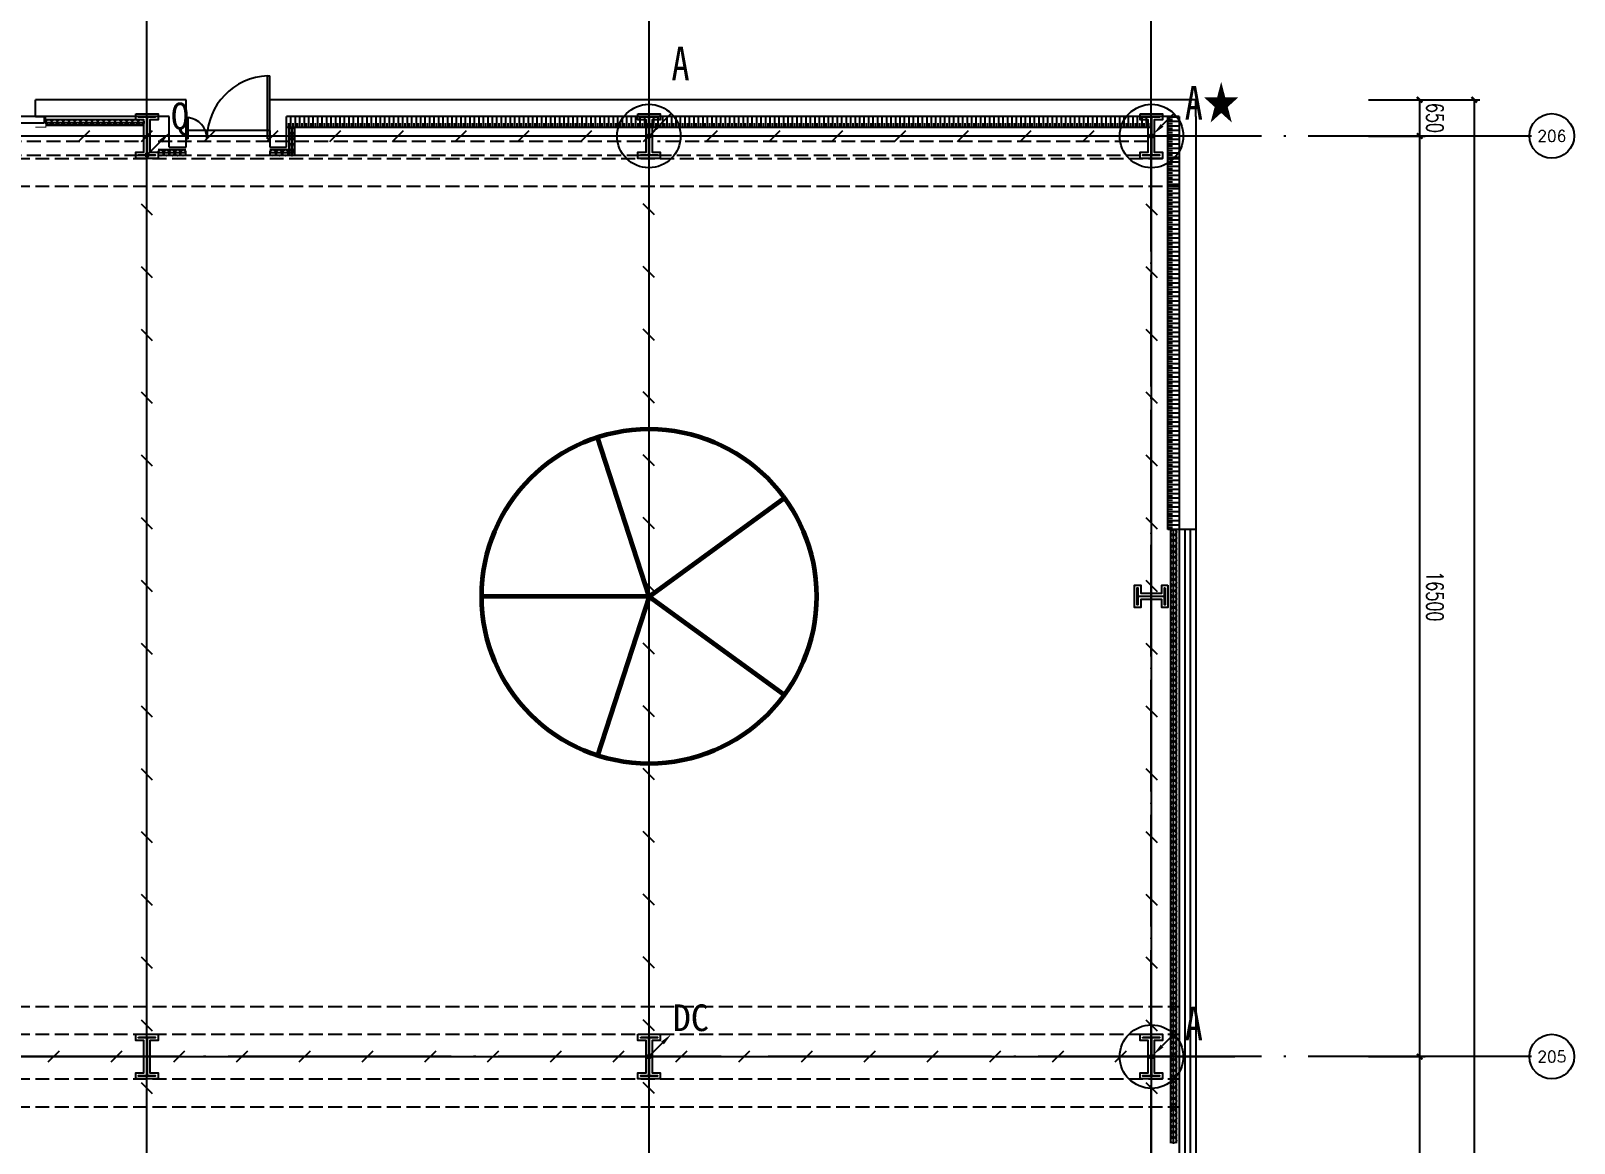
# Model space of a CAD drawing. Extents: x -1396510 to 1250330, y -1892470 to 1623980.
# Drawn here: x -148935 to -121275, y -1008160 to -988225 of the extents above; entities that cross this region are included whole.
import ezdxf
from ezdxf.enums import TextEntityAlignment as Align

# ---------------------------------------------------------------- set-up
doc = ezdxf.new("R2010")
doc.units = 0
doc.header["$LTSCALE"] = 1000
doc.header["$MEASUREMENT"] = 0
for name, pattern in [('10平面$0$DASH', [0.35, 0.25, -0.1]), ('CENTER2', [1.125, 0.75, -0.125, 0.125, -0.125]), ('DASH', [0.35, 0.25, -0.1]), ('DOTE', [2.42, 2, -0.2, 0.02, -0.2])]:
    doc.linetypes.add(name, pattern=pattern)
doc.layers.get('Defpoints').update_dxf_attribs({"color": 210})
for name, color, linetype in [('10平面$0$WINDOW', 4, 'Continuous'), ('99平面图例外参$0$A-HATCH-2', 251, 'Continuous'), ('A-AXIS-D', 1, 'Continuous'), ('A-AXIS-DOTE', 14, 'DOTE'), ('A-AXIS-DP', 126, 'Continuous'), ('A-HATCH-2', 251, 'Continuous'), ('A-HRAIL', 173, 'Continuous'), ('A-LIN-V', 9, 'Continuous'), ('A-SFCE', 30, 'Continuous'), ('A-WINDOW', 140, 'Continuous'), ('AS-COLN', 6, 'Continuous'), ('AS-WALL', 40, 'Continuous'), ('CURTWALL', 4, 'Continuous'), ('LWIRE', 4, 'Continuous'), ('SHTLN', 4, 'Continuous'), ('TEL_TEXT', 7, 'Continuous'), ('WIRE-接地', 4, 'Continuous'), ('WIRE-照明', 1, 'Continuous')]:
    doc.layers.add(name, color=color, linetype=linetype)
doc.layers.add('A-云线2', color=3, linetype='Continuous', plot=False)
doc.styles.add('-宋体', font='', dxfattribs={"width": 0.8})
doc.styles.add('_TCH_AXIS', font='COMPLEX', dxfattribs={"bigfont": 'GBCBIG'})
doc.styles.add('_TCH_DIM_T3', font='SIMPLEX', dxfattribs={"width": 0.705882, "bigfont": 'GBCBIG'})
doc.styles.add('A-DIM_T3', font='SIMPLEX', dxfattribs={"width": 0.705882, "bigfont": 'GBCBIG'})
doc.styles.get("Standard").update_dxf_attribs({"font": 'gbenor.shx', "bigfont": 'gbcbig.shx'})
doc.styles.add('宋体', font='')
doc.styles.get('-宋体').set_extended_font_data('SimSun')
doc.styles.get('宋体').set_extended_font_data('SimSun')
doc.dimstyles.new('_TCH_ARCH&&100', dxfattribs={"dimtxt": 297.5, "dimasz": 100, "dimexe": 100, "dimexo": 100, "dimgap": 126.25, "dimtad": 1, "dimdec": 0, "dimzin": 0, "dimdsep": 46, "dimtxsty": '_TCH_DIM_T3', "dimblk": 'ARCHTICK', "dimcen": 0.09, "dimclrt": 7, "dimazin": 2, "dimtfac": 1, "dimtdec": 0, "dimtix": 1, "dimtmove": 2, "dimatfit": 3, "dimfxl": 0, "dimtolj": 1, "dimtzin": 0, "dimarcsym": 0})
doc.dimstyles.new('A-DIM&&100', dxfattribs={"dimtxt": 297.5, "dimasz": 100, "dimexe": 100, "dimexo": 100, "dimgap": 126.25, "dimtad": 1, "dimdec": 0, "dimzin": 0, "dimdsep": 46, "dimtxsty": 'A-DIM_T3', "dimblk": 'ARCHTICK', "dimcen": 0.09, "dimclrt": 7, "dimazin": 2, "dimtfac": 1, "dimtdec": 0, "dimtix": 1, "dimtmove": 2, "dimatfit": 3, "dimfxl": 0, "dimtolj": 1, "dimtzin": 0, "dimarcsym": 0})

# ---------------------------------------------------------------- blocks, each defined once
blk = doc.blocks.new('_ArchTick')
at = {"color": 0, "linetype": 'ByBlock', "const_width": 0.4}
blk.add_lwpolyline([(-0.5, -0.5), (0.5, 0.5)], dxfattribs=at)
blk = doc.blocks.new('*D551')
at = {"layer": 'A-AXIS-D', "color": 0, "lineweight": -2, "transparency": 16777216}
for p, q in [((160194, 650), (161210, 650)), ((161110, 650), (161110, 0)), ((160194, 0), (161210, 0))]:
    blk.add_line(p, q, dxfattribs=at)
at = {"layer": 'Defpoints', "color": 0, "transparency": 16777216}
for p in [(160094, 650), (160094, 0), (161110, 0)]:
    blk.add_point(p, dxfattribs=at)
at = {"layer": 'A-AXIS-D', "color": 0, "lineweight": -2, "transparency": 16777216, "xscale": 100, "yscale": 100, "zscale": 100}
for p, rotation in [((161110, 650), 90), ((161110, 0), 270)]:
    blk.add_blockref('_ArchTick', p, dxfattribs=dict(at, rotation=rotation))
at = {"layer": 'A-AXIS-D', "color": 7, "transparency": 16777216, "insert": (161385, 325), "char_height": 297.5, "attachment_point": 5, "rotation": 270, "style": 'A-DIM_T3'}
blk.add_mtext('\\A1;650', dxfattribs=at)
blk = doc.blocks.new('*D552')
at = {"layer": 'A-AXIS-D', "color": 0, "lineweight": -2, "transparency": 16777216}
for p, q in [((160194, 0), (161210, 0)), ((161110, 0), (161110, -16500)), ((160194, -16500), (161210, -16500))]:
    blk.add_line(p, q, dxfattribs=at)
at = {"layer": 'Defpoints', "color": 0, "transparency": 16777216}
for p in [(160094, 0), (160094, -16500), (161110, -16500)]:
    blk.add_point(p, dxfattribs=at)
at = {"layer": 'A-AXIS-D', "color": 0, "lineweight": -2, "transparency": 16777216, "xscale": 100, "yscale": 100, "zscale": 100}
for p, rotation in [((161110, 0), 90), ((161110, -16500), 270)]:
    blk.add_blockref('_ArchTick', p, dxfattribs=dict(at, rotation=rotation))
at = {"layer": 'A-AXIS-D', "color": 7, "transparency": 16777216, "insert": (161385, -8250), "char_height": 297.5, "attachment_point": 5, "rotation": 270, "style": 'A-DIM_T3'}
blk.add_mtext('\\A1;16500', dxfattribs=at)
blk = doc.blocks.new('*D553')
at = {"layer": 'A-AXIS-D', "color": 0, "lineweight": -2, "transparency": 16777216}
for p, q in [((160194, -16500), (161210, -16500)), ((161110, -16500), (161110, -33000)), ((160194, -33000), (161210, -33000))]:
    blk.add_line(p, q, dxfattribs=at)
at = {"layer": 'Defpoints', "color": 0, "transparency": 16777216}
for p in [(160094, -16500), (160094, -33000), (161110, -33000)]:
    blk.add_point(p, dxfattribs=at)
at = {"layer": 'A-AXIS-D', "color": 0, "lineweight": -2, "transparency": 16777216, "xscale": 100, "yscale": 100, "zscale": 100}
for p, rotation in [((161110, -16500), 90), ((161110, -33000), 270)]:
    blk.add_blockref('_ArchTick', p, dxfattribs=dict(at, rotation=rotation))
at = {"layer": 'A-AXIS-D', "color": 7, "transparency": 16777216, "insert": (161385, -24750), "char_height": 297.5, "attachment_point": 5, "rotation": 270, "style": 'A-DIM_T3'}
blk.add_mtext('\\A1;16500', dxfattribs=at)
blk = doc.blocks.new('10平面$0$$DorLib2D$00000126')
at = {"color": 0, "linetype": 'Continuous'}
for p, q in [((-0.532, 0.5), (-0.532, 0.9)), ((0.532, 0.9), (0.532, 0.5))]:
    blk.add_line(p, q, dxfattribs=at)
at = {"color": 0, "linetype": '10平面$0$DASH'}
for p, q in [((-0.532, 0.9), (0.532, 0.9)), ((-0.532, 0.5), (0.532, 0.5))]:
    blk.add_line(p, q, dxfattribs=at)
blk = doc.blocks.new('DOOR2DLIB$SYSLIB$00000123')
at = {"color": 0}
for p, q in [((0.475, -0.001), (0.475, 0.752)), ((0.475, 0.752), (0.5, 0.752)), ((0.5, -0.001), (0.5, 0.752)), ((-0.5, 0), (-0.5, 0.252)), ((-0.475, 0.252), (-0.5, 0.252)), ((-0.475, 0), (-0.475, 0.252)), ((-0.475, 0), (-0.5, 0)), ((0.475, -0.001), (0.5, -0.001))]:
    blk.add_line(p, q, dxfattribs=at)
for centre, radius, start, end in [((0.505, -0.002), 0.755, 92.2493, 179.7238), ((-0.501, 0.003), 0.251, 359.7899, 84.0974)]:
    blk.add_arc(centre, radius, start, end, dxfattribs=at)
blk = doc.blocks.new('42343243')
at = {"layer": '10平面$0$WINDOW'}
blk.add_line((-144654, 1222620), (-146154, 1222620), dxfattribs=at)
at = {"layer": 'AS-WALL'}
for p, q in [((-146154, 1223170), (-148854, 1223170)), ((-148854, 1222870), (-148854, 1223170)), ((-146154, 1222620), (-146154, 1223170)), ((-144654, 1222620), (-144654, 1223170)), ((-137854, 1223170), (-144654, 1223170)), ((-137854, 1222870), (-137854, 1223170)), ((-146454, 1222870), (-148854, 1222870)), ((-146454, 1222320), (-146454, 1222870)), ((-144354, 1222320), (-144354, 1222870)), ((-137854, 1222870), (-144354, 1222870)), ((-146154, 1222320), (-146154, 1222620)), ((-144654, 1222620), (-144654, 1222320)), ((-146454, 1222320), (-146154, 1222320)), ((-144654, 1222320), (-144354, 1222320))]:
    blk.add_line(p, q, dxfattribs=at)
at = {"layer": '10平面$0$WINDOW', "zscale": 300}
for name, p, xscale, yscale, rotation in [('DOOR2DLIB$SYSLIB$00000123', (-145404, 1222470), -1500, -1500, 179.9999999999555), ('10平面$0$$DorLib2D$00000126', (-151354, 1223020), 5000, 300, 180)]:
    blk.add_blockref(name, p, dxfattribs=dict(at, xscale=xscale, yscale=yscale, rotation=rotation))
blk = doc.blocks.new('nt66')
at = {"layer": 'A-HATCH-2', "color": 8}
blk.add_lwpolyline([(-195840, 766870), (-195440, 766870), (-195440, 766758), (-195586, 766758), (-195586, 766182), (-195440, 766182), (-195440, 766070), (-195840, 766070), (-195840, 766182), (-195694, 766182), (-195694, 766758), (-195840, 766758)], close=True, dxfattribs=at)
at = {"layer": 'AS-COLN'}
blk.add_lwpolyline([(-195790, 766820), (-195490, 766820), (-195490, 766808), (-195636, 766808), (-195636, 766132), (-195490, 766132), (-195490, 766120), (-195790, 766120), (-195790, 766132), (-195644, 766132), (-195644, 766808), (-195790, 766808)], close=True, dxfattribs=at)
blk = doc.blocks.new('342343243')
at = {"layer": 'A-AXIS-DP', "color": 5}
blk.add_lwpolyline([(-155704, 832070), (-155404, 832070), (-155404, 832058), (-155550, 832058), (-155550, 831582), (-155404, 831582), (-155404, 831570), (-155704, 831570), (-155704, 831582), (-155558, 831582), (-155558, 832058), (-155704, 832058), (-155704, 832070)], close=True, dxfattribs=at)
at = {"layer": 'A-HATCH-2'}
blk.add_lwpolyline([(-155754, 832120), (-155354, 832120), (-155354, 832008), (-155500, 832008), (-155500, 831632), (-155354, 831632), (-155354, 831520), (-155754, 831520), (-155754, 831632), (-155608, 831632), (-155608, 832008), (-155754, 832008)], close=True, dxfattribs=at)
blk = doc.blocks.new('33333')
for p in [(48786, -43900), (57786, -43900), (66786, -43900), (48786, -60400), (57786, -60400), (66786, -60400)]:
    blk.add_blockref('nt66', p)
at = {"layer": 'A-AXIS-DP', "rotation": 270}
blk.add_blockref('342343243', (-960674, 558766), dxfattribs=at)
blk = doc.blocks.new('w42343')
at = {"layer": 'A-HATCH-2', "color": 8, "linetype": 'DASH'}
for p, q in [((-263654, 722170), (-128354, 722170)), ((-263654, 721670), (-128354, 721670)), ((-263654, 706970), (-128354, 706970)), ((-263654, 706470), (-128354, 706470)), ((-263654, 705670), (-128354, 705670)), ((-263654, 705170), (-128354, 705170))]:
    blk.add_line(p, q, dxfattribs=at)
blk = doc.blocks.new('w4324324')
at = {"layer": 'A-HATCH-2', "color": 0, "lineweight": 60}
for q in [(-1694760, 686605), (-1697614, 684532), (-1691907, 684532), (-1696524, 681178), (-1692997, 681178)]:
    blk.add_line((-1694760, 683605), q, dxfattribs=at)
blk.add_circle((-1694760, 683605), 3000, dxfattribs=at)
blk = doc.blocks.new('ner546')
at = {"layer": 'A-LIN-V', "color": 8}
blk.add_blockref('w4324324', (631280, -64744), dxfattribs=at)
blk = doc.blocks.new('3333')
at = {"layer": 'A-SFCE', "const_width": 20}
blk.add_lwpolyline([(-227064, 766320), (-227064, 766510), (-227244, 766510), (-227244, 766320)], dxfattribs=at)
blk = doc.blocks.new('*D5786')
at = {"layer": 'A-AXIS-D', "color": 0, "lineweight": -2, "transparency": 16777216}
for p, q in [((160294, 650), (162190, 650)), ((162090, 650), (162090, -83150)), ((160294, -83150), (162190, -83150))]:
    blk.add_line(p, q, dxfattribs=at)
at = {"layer": 'Defpoints', "color": 0, "transparency": 16777216}
for p in [(160194, 650), (160194, -83150), (162090, -83150)]:
    blk.add_point(p, dxfattribs=at)
at = {"layer": 'A-AXIS-D', "color": 0, "lineweight": -2, "transparency": 16777216, "xscale": 100, "yscale": 100, "zscale": 100}
for p, rotation in [((162090, 650), 90), ((162090, -83150), 270)]:
    blk.add_blockref('_ArchTick', p, dxfattribs=dict(at, rotation=rotation))
at = {"layer": 'A-AXIS-D', "color": 7, "transparency": 16777216, "insert": (162365, -41250), "char_height": 297.5, "attachment_point": 5, "rotation": 270, "style": '_TCH_DIM_T3'}
blk.add_mtext('\\A1;83800', dxfattribs=at)
blk = doc.blocks.new('99平面图例外参$0$$LinePat$填挖边坡')
at = {"color": 0}
for p, q in [((0, 0), (0, -1500)), ((300, 0), (300, -600))]:
    blk.add_line(p, q, dxfattribs=at)
at = {"layer": 'Defpoints', "color": 0}
blk.add_point((600, 0), dxfattribs=at)
blk = doc.blocks.new('99平面图例外参$0$$LinePat$圆环')
for points in [[(0, 150), (300, 150)], [(0, 0), (300, 0)], [(0, -150), (300, -150)]]:
    blk.add_lwpolyline(points)
at = {"color": 0}
blk.add_circle((150, 0), 150, dxfattribs=at)
blk = doc.blocks.new('$TelecSys$00000008')
blk.add_line((0.4, 0.4), (-0.4, -0.4))
blk = doc.blocks.new('$TelecSys$00000078')
for p, q in [((1.15, 1.15), (0.55, 0.55)), ((0.104, 0.104), (0.104, 0.104)), ((-0.104, -0.104), (-0.104, -0.104))]:
    blk.add_line(p, q)
at = {"const_width": 0.142}
blk.add_lwpolyline([(-0.071, 0, 1), (0.071, 0, 1)], format="xyb", close=True, dxfattribs=at)
blk.add_solid([(0.62, 0.48), (0.48, 0.62), (0.1, 0.1)])
at = {"width": 0.8, "flags": 9}
blk.add_attdef('A', (0, 0), '', height=0.00002, dxfattribs=at)
blk = doc.blocks.new('$TelecSys$00000079')
for p, q in [((0.7, 0.7), (0, 0)), ((0.104, 0.104), (0.104, 0.104)), ((-0.104, -0.104), (-0.104, -0.104))]:
    blk.add_line(p, q)
at = {"const_width": 0.142}
blk.add_lwpolyline([(-0.071, 0, 1), (0.071, 0, 1)], format="xyb", close=True, dxfattribs=at)
blk.add_solid([(0.63, 0.77), (0.77, 0.63), (1.15, 1.15)])
at = {"width": 0.8, "flags": 9}
blk.add_attdef('A', (0, 0), '', height=0.00002, dxfattribs=at)
blk = doc.blocks.new('世赫2#厂房一层0821')
at = {"layer": 'A-AXIS-D'}
for centre in [(163479.3, 1.1), (163479.3, -16498.9)]:
    blk.add_circle(centre, 400, dxfattribs=at)
at = {"layer": 'A-AXIS-DOTE', "color": 8}
blk.add_line((156300, -89188.9), (156300, 6366.1), dxfattribs=at)
at = {"layer": 'A-AXIS-DOTE', "color": 8, "ltscale": 2}
for p, q in [((138300, -87498.9), (138300, 6300)), ((147300, -87498.9), (147300, 6300)), ((163114.2, 0), (-11095.8, 0)), ((163114.2, -16500), (-11095.8, -16500))]:
    blk.add_line(p, q, dxfattribs=at)
at = {"layer": 'A-LIN-V'}
for p, q in [((156600, -7050), (156600, 344)), ((156296, 150), (140800, 150)), ((156800, -7050), (156600, -7050))]:
    blk.add_line(p, q, dxfattribs=at)
at = {"layer": 'A-SFCE', "linetype": 'DASH'}
for p, q in [((138150, -100), (120450, -100)), ((156246, -100), (147450, -100)), ((138150, -350), (120450, -350)), ((156100, -350), (147450, -350))]:
    blk.add_line(p, q, dxfattribs=at)
at = {"layer": 'A-SFCE', "color": 2, "linetype": 'DASH'}
for p, q in [((147150, -100), (138450, -100)), ((147150, -350), (138450, -350))]:
    blk.add_line(p, q, dxfattribs=at)
at = {"layer": 'AS-WALL'}
for p, q in [((156950, 650), (147300, 650)), ((147300, 350), (147300, 650)), ((157100, 650), (156950, 650)), ((157100, 350), (157100, 650)), ((156800, 350), (147300, 350)), ((156800, 350), (156800, -7050)), ((157100, 350), (157100, -7050)), ((157100, 350), (157100, 350)), ((157100, -7050), (156800, -7050))]:
    blk.add_line(p, q, dxfattribs=at)
at = {"layer": 'CURTWALL'}
for p, q in [((156800, -7050), (156800, -25950)), ((157100, -7050), (156800, -7050)), ((156900, -7050), (156900, -25950)), ((157000, -7050), (157000, -25950)), ((157100, -7050), (157100, -25950))]:
    blk.add_line(p, q, dxfattribs=at)
at = {"layer": '99平面图例外参$0$A-HATCH-2', "color": 203, "yscale": 0.1333333333333333, "zscale": 0.1333333333333333}
for p, xscale, rotation in [((140800, 150), -0.1338169328393816, 179.9999999999118), ((140880.3, 150), -0.1338169328393816, 179.9999999999118), ((140960.6, 150), -0.1338169328393816, 179.9999999999118), ((141040.9, 150), -0.1338169328393816, 179.9999999999118), ((141121.2, 150), -0.1338169328393816, 179.9999999999118), ((141201.5, 150), -0.1338169328393816, 179.9999999999118), ((141281.7, 150), -0.1338169328393816, 179.9999999999118), ((141362, 150), -0.1338169328393816, 179.9999999999118), ((141442.3, 150), -0.1338169328393816, 179.9999999999118), ((141522.6, 150), -0.1338169328393816, 179.9999999999118), ((141602.9, 150), -0.1338169328393816, 179.9999999999118), ((141683.2, 150), -0.1338169328393816, 179.9999999999118), ((141763.5, 150), -0.1338169328393816, 179.9999999999118), ((141843.8, 150), -0.1338169328393816, 179.9999999999118), ((141924.1, 150), -0.1338169328393816, 179.9999999999118), ((142004.4, 150), -0.1338169328393816, 179.9999999999118), ((142084.6, 150), -0.1338169328393816, 179.9999999999118), ((142164.9, 150), -0.1338169328393816, 179.9999999999118), ((142245.2, 150), -0.1338169328393816, 179.9999999999118), ((142325.5, 150), -0.1338169328393816, 179.9999999999118), ((142405.8, 150), -0.1338169328393816, 179.9999999999118), ((142486.1, 150), -0.1338169328393816, 179.9999999999118), ((142566.4, 150), -0.1338169328393816, 179.9999999999118), ((142646.7, 150), -0.1338169328393816, 179.9999999999118), ((142727, 150), -0.1338169328393816, 179.9999999999118), ((142807.3, 150), -0.1338169328393816, 179.9999999999118), ((142887.5, 150), -0.1338169328393816, 179.9999999999118), ((142967.8, 150), -0.1338169328393816, 179.9999999999118), ((143048.1, 150), -0.1338169328393816, 179.9999999999118), ((143128.4, 150), -0.1338169328393816, 179.9999999999118), ((143208.7, 150), -0.1338169328393816, 179.9999999999118), ((143289, 150), -0.1338169328393816, 179.9999999999118), ((143369.3, 150), -0.1338169328393816, 179.9999999999118), ((143449.6, 150), -0.1338169328393816, 179.9999999999118), ((143529.9, 150), -0.1338169328393816, 179.9999999999118), ((143610.2, 150), -0.1338169328393816, 179.9999999999118), ((143690.4, 150), -0.1338169328393816, 179.9999999999118), ((143770.7, 150), -0.1338169328393816, 179.9999999999118), ((143851, 150), -0.1338169328393816, 179.9999999999118), ((143931.3, 150), -0.1338169328393816, 179.9999999999118), ((144011.6, 150), -0.1338169328393816, 179.9999999999118), ((144091.9, 150), -0.1338169328393816, 179.9999999999118), ((144172.2, 150), -0.1338169328393816, 179.9999999999118), ((144252.5, 150), -0.1338169328393816, 179.9999999999118), ((144332.8, 150), -0.1338169328393816, 179.9999999999118), ((144413.1, 150), -0.1338169328393816, 179.9999999999118), ((144493.3, 150), -0.1338169328393816, 179.9999999999118), ((144573.6, 150), -0.1338169328393816, 179.9999999999118), ((144653.9, 150), -0.1338169328393816, 179.9999999999118), ((144734.2, 150), -0.1338169328393816, 179.9999999999118), ((144814.5, 150), -0.1338169328393816, 179.9999999999118), ((144894.8, 150), -0.1338169328393816, 179.9999999999118), ((144975.1, 150), -0.1338169328393816, 179.9999999999118), ((145055.4, 150), -0.1338169328393816, 179.9999999999118), ((145135.7, 150), -0.1338169328393816, 179.9999999999118), ((145216, 150), -0.1338169328393816, 179.9999999999118), ((145296.2, 150), -0.1338169328393816, 179.9999999999118), ((145376.5, 150), -0.1338169328393816, 179.9999999999118), ((145456.8, 150), -0.1338169328393816, 179.9999999999118), ((145537.1, 150), -0.1338169328393816, 179.9999999999118), ((145617.4, 150), -0.1338169328393816, 179.9999999999118), ((145697.7, 150), -0.1338169328393816, 179.9999999999118), ((145778, 150), -0.1338169328393816, 179.9999999999118), ((145858.3, 150), -0.1338169328393816, 179.9999999999118), ((145938.6, 150), -0.1338169328393816, 179.9999999999118), ((146018.9, 150), -0.1338169328393816, 179.9999999999118), ((146099.2, 150), -0.1338169328393816, 179.9999999999118), ((146179.4, 150), -0.1338169328393816, 179.9999999999118), ((146259.7, 150), -0.1338169328393816, 179.9999999999118), ((146340, 150), -0.1338169328393816, 179.9999999999118), ((146420.3, 150), -0.1338169328393816, 179.9999999999118), ((146500.6, 150), -0.1338169328393816, 179.9999999999118), ((146580.9, 150), -0.1338169328393816, 179.9999999999118), ((146661.2, 150), -0.1338169328393816, 179.9999999999118), ((146741.5, 150), -0.1338169328393816, 179.9999999999118), ((146821.8, 150), -0.1338169328393816, 179.9999999999118), ((146902.1, 150), -0.1338169328393816, 179.9999999999118), ((146982.3, 150), -0.1338169328393816, 179.9999999999118), ((147062.6, 150), -0.1338169328393816, 179.9999999999118), ((147142.9, 150), -0.1338169328393816, 179.9999999999118), ((147223.2, 150), -0.1338169328393816, 179.9999999999118), ((147303.5, 150), -0.1338169328393816, 179.9999999999118), ((147383.8, 150), -0.1338169328393816, 179.9999999999118), ((147464.1, 150), -0.1338169328393816, 179.9999999999118), ((147544.4, 150), -0.1338169328393816, 179.9999999999118), ((147624.7, 150), -0.1338169328393816, 179.9999999999118), ((147705, 150), -0.1338169328393816, 179.9999999999118), ((147785.2, 150), -0.1338169328393816, 179.9999999999118), ((147865.5, 150), -0.1338169328393816, 179.9999999999118), ((147945.8, 150), -0.1338169328393816, 179.9999999999118), ((148026.1, 150), -0.1338169328393816, 179.9999999999118), ((148106.4, 150), -0.1338169328393816, 179.9999999999118), ((148186.7, 150), -0.1338169328393816, 179.9999999999118), ((148267, 150), -0.1338169328393816, 179.9999999999118), ((148347.3, 150), -0.1338169328393816, 179.9999999999118), ((148427.6, 150), -0.1338169328393816, 179.9999999999118), ((148507.9, 150), -0.1338169328393816, 179.9999999999118), ((148588.1, 150), -0.1338169328393816, 179.9999999999118), ((148668.4, 150), -0.1338169328393816, 179.9999999999118), ((148748.7, 150), -0.1338169328393816, 179.9999999999118), ((148829, 150), -0.1338169328393816, 179.9999999999118), ((148909.3, 150), -0.1338169328393816, 179.9999999999118), ((148989.6, 150), -0.1338169328393816, 179.9999999999118), ((149069.9, 150), -0.1338169328393816, 179.9999999999118), ((149150.2, 150), -0.1338169328393816, 179.9999999999118), ((149230.5, 150), -0.1338169328393816, 179.9999999999118), ((149310.8, 150), -0.1338169328393816, 179.9999999999118), ((149391, 150), -0.1338169328393816, 179.9999999999118), ((149471.3, 150), -0.1338169328393816, 179.9999999999118), ((149551.6, 150), -0.1338169328393816, 179.9999999999118), ((149631.9, 150), -0.1338169328393816, 179.9999999999118), ((149712.2, 150), -0.1338169328393816, 179.9999999999118), ((149792.5, 150), -0.1338169328393816, 179.9999999999118), ((149872.8, 150), -0.1338169328393816, 179.9999999999118), ((149953.1, 150), -0.1338169328393816, 179.9999999999118), ((150033.4, 150), -0.1338169328393816, 179.9999999999118), ((150113.7, 150), -0.1338169328393816, 179.9999999999118), ((150193.9, 150), -0.1338169328393816, 179.9999999999118), ((150274.2, 150), -0.1338169328393816, 179.9999999999118), ((150354.5, 150), -0.1338169328393816, 179.9999999999118), ((150434.8, 150), -0.1338169328393816, 179.9999999999118), ((150515.1, 150), -0.1338169328393816, 179.9999999999118), ((150595.4, 150), -0.1338169328393816, 179.9999999999118), ((150675.7, 150), -0.1338169328393816, 179.9999999999118), ((150756, 150), -0.1338169328393816, 179.9999999999118), ((150836.3, 150), -0.1338169328393816, 179.9999999999118), ((150916.6, 150), -0.1338169328393816, 179.9999999999118), ((150996.9, 150), -0.1338169328393816, 179.9999999999118), ((151077.1, 150), -0.1338169328393816, 179.9999999999118), ((151157.4, 150), -0.1338169328393816, 179.9999999999118), ((151237.7, 150), -0.1338169328393816, 179.9999999999118), ((151318, 150), -0.1338169328393816, 179.9999999999118), ((151398.3, 150), -0.1338169328393816, 179.9999999999118), ((151478.6, 150), -0.1338169328393816, 179.9999999999118), ((151558.9, 150), -0.1338169328393816, 179.9999999999118), ((151639.2, 150), -0.1338169328393816, 179.9999999999118), ((151719.5, 150), -0.1338169328393816, 179.9999999999118), ((151799.8, 150), -0.1338169328393816, 179.9999999999118), ((151880, 150), -0.1338169328393816, 179.9999999999118), ((151960.3, 150), -0.1338169328393816, 179.9999999999118), ((152040.6, 150), -0.1338169328393816, 179.9999999999118), ((152120.9, 150), -0.1338169328393816, 179.9999999999118), ((152201.2, 150), -0.1338169328393816, 179.9999999999118), ((152281.5, 150), -0.1338169328393816, 179.9999999999118), ((152361.8, 150), -0.1338169328393816, 179.9999999999118), ((152442.1, 150), -0.1338169328393816, 179.9999999999118), ((152522.4, 150), -0.1338169328393816, 179.9999999999118), ((152602.7, 150), -0.1338169328393816, 179.9999999999118), ((152682.9, 150), -0.1338169328393816, 179.9999999999118), ((152763.2, 150), -0.1338169328393816, 179.9999999999118), ((152843.5, 150), -0.1338169328393816, 179.9999999999118), ((152923.8, 150), -0.1338169328393816, 179.9999999999118), ((153004.1, 150), -0.1338169328393816, 179.9999999999118), ((153084.4, 150), -0.1338169328393816, 179.9999999999118), ((153164.7, 150), -0.1338169328393816, 179.9999999999118), ((153245, 150), -0.1338169328393816, 179.9999999999118), ((153325.3, 150), -0.1338169328393816, 179.9999999999118), ((153405.6, 150), -0.1338169328393816, 179.9999999999118), ((153485.8, 150), -0.1338169328393816, 179.9999999999118), ((153566.1, 150), -0.1338169328393816, 179.9999999999118), ((153646.4, 150), -0.1338169328393816, 179.9999999999118), ((153726.7, 150), -0.1338169328393816, 179.9999999999118), ((153807, 150), -0.1338169328393816, 179.9999999999118), ((153887.3, 150), -0.1338169328393816, 179.9999999999118), ((153967.6, 150), -0.1338169328393816, 179.9999999999118), ((154047.9, 150), -0.1338169328393816, 179.9999999999118), ((154128.2, 150), -0.1338169328393816, 179.9999999999118), ((154208.5, 150), -0.1338169328393816, 179.9999999999118), ((154288.7, 150), -0.1338169328393816, 179.9999999999118), ((154369, 150), -0.1338169328393816, 179.9999999999118), ((154449.3, 150), -0.1338169328393816, 179.9999999999118), ((154529.6, 150), -0.1338169328393816, 179.9999999999118), ((154609.9, 150), -0.1338169328393816, 179.9999999999118), ((154690.2, 150), -0.1338169328393816, 179.9999999999118), ((154770.5, 150), -0.1338169328393816, 179.9999999999118), ((154850.8, 150), -0.1338169328393816, 179.9999999999118), ((154931.1, 150), -0.1338169328393816, 179.9999999999118), ((155011.4, 150), -0.1338169328393816, 179.9999999999118), ((155091.6, 150), -0.1338169328393816, 179.9999999999118), ((155171.9, 150), -0.1338169328393816, 179.9999999999118), ((155252.2, 150), -0.1338169328393816, 179.9999999999118), ((155332.5, 150), -0.1338169328393816, 179.9999999999118), ((155412.8, 150), -0.1338169328393816, 179.9999999999118), ((155493.1, 150), -0.1338169328393816, 179.9999999999118), ((155573.4, 150), -0.1338169328393816, 179.9999999999118), ((155653.7, 150), -0.1338169328393816, 179.9999999999118), ((155734, 150), -0.1338169328393816, 179.9999999999118), ((155814.3, 150), -0.1338169328393816, 179.9999999999118), ((155894.5, 150), -0.1338169328393816, 179.9999999999118), ((155974.8, 150), -0.1338169328393816, 179.9999999999118), ((156055.1, 150), -0.1338169328393816, 179.9999999999118), ((156135.4, 150), -0.1338169328393816, 179.9999999999118), ((156215.7, 150), -0.1338169328393816, 179.9999999999118), ((156600, 344), -0.133949268261889, 89.99999999918609), ((156600, 263.6), -0.133949268261889, 89.99999999918609), ((156600, 183.3), -0.133949268261889, 89.99999999918609), ((156600, 102.9), -0.133949268261889, 89.99999999918609), ((156600, 22.5), -0.133949268261889, 89.99999999918609), ((156600, -57.8), -0.133949268261889, 89.99999999918609), ((156600, -138.2), -0.133949268261889, 89.99999999918609), ((156600, -218.6), -0.133949268261889, 89.99999999918609), ((156600, -299), -0.133949268261889, 89.99999999918609), ((156600, -379.3), -0.133949268261889, 89.99999999918609), ((156600, -459.7), -0.133949268261889, 89.99999999918609), ((156600, -540.1), -0.133949268261889, 89.99999999918609), ((156600, -620.4), -0.133949268261889, 89.99999999918609), ((156600, -700.8), -0.133949268261889, 89.99999999918609), ((156600, -781.2), -0.133949268261889, 89.99999999918609), ((156600, -861.5), -0.133949268261889, 89.99999999918609), ((156600, -941.9), -0.133949268261889, 89.99999999918609), ((156600, -1022.3), -0.133949268261889, 89.99999999918609), ((156600, -1102.7), -0.133949268261889, 89.99999999918609), ((156600, -1183), -0.133949268261889, 89.99999999918609), ((156600, -1263.4), -0.133949268261889, 89.99999999918609), ((156600, -1343.8), -0.133949268261889, 89.99999999918609), ((156600, -1424.1), -0.133949268261889, 89.99999999918609), ((156600, -1504.5), -0.133949268261889, 89.99999999918609), ((156600, -1584.9), -0.133949268261889, 89.99999999918609), ((156600, -1665.2), -0.133949268261889, 89.99999999918609), ((156600, -1745.6), -0.133949268261889, 89.99999999918609), ((156600, -1826), -0.133949268261889, 89.99999999918609), ((156600, -1906.3), -0.133949268261889, 89.99999999918609), ((156600, -1986.7), -0.133949268261889, 89.99999999918609), ((156600, -2067.1), -0.133949268261889, 89.99999999918609), ((156600, -2147.5), -0.133949268261889, 89.99999999918609), ((156600, -2227.8), -0.133949268261889, 89.99999999918609), ((156600, -2308.2), -0.133949268261889, 89.99999999918609), ((156600, -2388.6), -0.133949268261889, 89.99999999918609), ((156600, -2468.9), -0.133949268261889, 89.99999999918609), ((156600, -2549.3), -0.133949268261889, 89.99999999918609), ((156600, -2629.7), -0.133949268261889, 89.99999999918609), ((156600, -2710), -0.133949268261889, 89.99999999918609), ((156600, -2790.4), -0.133949268261889, 89.99999999918609), ((156600, -2870.8), -0.133949268261889, 89.99999999918609), ((156600, -2951.2), -0.133949268261889, 89.99999999918609), ((156600, -3031.5), -0.133949268261889, 89.99999999918609), ((156600, -3111.9), -0.133949268261889, 89.99999999918609), ((156600, -3192.3), -0.133949268261889, 89.99999999918609), ((156600, -3272.6), -0.133949268261889, 89.99999999918609), ((156600, -3353), -0.133949268261889, 89.99999999918609), ((156600, -3433.4), -0.133949268261889, 89.99999999918609), ((156600, -3513.7), -0.133949268261889, 89.99999999918609), ((156600, -3594.1), -0.133949268261889, 89.99999999918609), ((156600, -3674.5), -0.133949268261889, 89.99999999918609), ((156600, -3754.8), -0.133949268261889, 89.99999999918609), ((156600, -3835.2), -0.133949268261889, 89.99999999918609), ((156600, -3915.6), -0.133949268261889, 89.99999999918609), ((156600, -3996), -0.133949268261889, 89.99999999918609), ((156600, -4076.3), -0.133949268261889, 89.99999999918609), ((156600, -4156.7), -0.133949268261889, 89.99999999918609), ((156600, -4237.1), -0.133949268261889, 89.99999999918609), ((156600, -4317.4), -0.133949268261889, 89.99999999918609), ((156600, -4397.8), -0.133949268261889, 89.99999999918609), ((156600, -4478.2), -0.133949268261889, 89.99999999918609), ((156600, -4558.5), -0.133949268261889, 89.99999999918609), ((156600, -4638.9), -0.133949268261889, 89.99999999918609), ((156600, -4719.3), -0.133949268261889, 89.99999999918609), ((156600, -4799.7), -0.133949268261889, 89.99999999918609), ((156600, -4880), -0.133949268261889, 89.99999999918609), ((156600, -4960.4), -0.133949268261889, 89.99999999918609), ((156600, -5040.8), -0.133949268261889, 89.99999999918609), ((156600, -5121.1), -0.133949268261889, 89.99999999918609), ((156600, -5201.5), -0.133949268261889, 89.99999999918609), ((156600, -5281.9), -0.133949268261889, 89.99999999918609), ((156600, -5362.2), -0.133949268261889, 89.99999999918609), ((156600, -5442.6), -0.133949268261889, 89.99999999918609), ((156600, -5523), -0.133949268261889, 89.99999999918609), ((156600, -5603.3), -0.133949268261889, 89.99999999918609), ((156600, -5683.7), -0.133949268261889, 89.99999999918609), ((156600, -5764.1), -0.133949268261889, 89.99999999918609), ((156600, -5844.5), -0.133949268261889, 89.99999999918609), ((156600, -5924.8), -0.133949268261889, 89.99999999918609), ((156600, -6005.2), -0.133949268261889, 89.99999999918609), ((156600, -6085.6), -0.133949268261889, 89.99999999918609), ((156600, -6165.9), -0.133949268261889, 89.99999999918609), ((156600, -6246.3), -0.133949268261889, 89.99999999918609), ((156600, -6326.7), -0.133949268261889, 89.99999999918609), ((156600, -6407), -0.133949268261889, 89.99999999918609), ((156600, -6487.4), -0.133949268261889, 89.99999999918609), ((156600, -6567.8), -0.133949268261889, 89.99999999918609), ((156600, -6648.2), -0.133949268261889, 89.99999999918609), ((156600, -6728.5), -0.133949268261889, 89.99999999918609), ((156600, -6808.9), -0.133949268261889, 89.99999999918609), ((156600, -6889.3), -0.133949268261889, 89.99999999918609), ((156600, -6969.6), -0.133949268261889, 89.99999999918609)]:
    blk.add_blockref('99平面图例外参$0$$LinePat$填挖边坡', p, dxfattribs=dict(at, xscale=xscale, rotation=rotation))
at = {"layer": 'A-HRAIL', "yscale": 0.3333333333111111, "zscale": 0.3333333333111111}
for p, xscale, rotation in [((136489.2, 244), 0.344473467906519, 2.050220548543992e-10), ((136592.5, 244), 0.344473467906519, 2.050220548543992e-10), ((136695.9, 244), 0.344473467906519, 2.050220548543992e-10), ((136799.2, 244), 0.344473467906519, 2.050220548543992e-10), ((136902.6, 244), 0.344473467906519, 2.050220548543992e-10), ((137005.9, 244), 0.344473467906519, 2.050220548543992e-10), ((137109.2, 244), 0.344473467906519, 2.050220548543992e-10), ((137212.6, 244), 0.344473467906519, 2.050220548543992e-10), ((137315.9, 244), 0.344473467906519, 2.050220548543992e-10), ((137419.3, 244), 0.344473467906519, 2.050220548543992e-10), ((137522.6, 244), 0.344473467906519, 2.050220548543992e-10), ((137625.9, 244), 0.344473467906519, 2.050220548543992e-10), ((137729.3, 244), 0.344473467906519, 2.050220548543992e-10), ((137832.6, 244), 0.344473467906519, 2.050220548543992e-10), ((137936, 244), 0.344473467906519, 2.050220548543992e-10), ((138039.3, 244), 0.344473467906519, 2.050220548543992e-10), ((138142.7, 244), 0.344473467906519, 2.050220548543992e-10), ((140900, 50), -0.3333333088954032, 270), ((140900, -50), -0.3333333088954032, 270), ((140900, -150), -0.3333333088954032, 270), ((140900, -250), -0.3333333088954032, 270), ((140900, -350), -0.3333333088954032, 270), ((156700, -7150), 0.3333333333082387, 90), ((156700, -7250), 0.3333333333082387, 90), ((156700, -7350), 0.3333333333082387, 90), ((156700, -7450), 0.3333333333082387, 90), ((156700, -7550), 0.3333333333082387, 90), ((156700, -7650), 0.3333333333082387, 90), ((156700, -7750), 0.3333333333082387, 90), ((156700, -7850), 0.3333333333082387, 90), ((156700, -7950), 0.3333333333082387, 90), ((156700, -8050), 0.3333333333082387, 90), ((156700, -8150), 0.3333333333082387, 90), ((156700, -8250), 0.3333333333082387, 90), ((156700, -8350), 0.3333333333082387, 90), ((156700, -8450), 0.3333333333082387, 90), ((156700, -8550), 0.3333333333082387, 90), ((156700, -8650), 0.3333333333082387, 90), ((156700, -8750), 0.3333333333082387, 90), ((156700, -8850), 0.3333333333082387, 90), ((156700, -8950), 0.3333333333082387, 90), ((156700, -9050), 0.3333333333082387, 90), ((156700, -9150), 0.3333333333082387, 90), ((156700, -9250), 0.3333333333082387, 90), ((156700, -9350), 0.3333333333082387, 90), ((156700, -9450), 0.3333333333082387, 90), ((156700, -9550), 0.3333333333082387, 90), ((156700, -9650), 0.3333333333082387, 90), ((156700, -9750), 0.3333333333082387, 90), ((156700, -9850), 0.3333333333082387, 90), ((156700, -9950), 0.3333333333082387, 90), ((156700, -10050), 0.3333333333082387, 90), ((156700, -10150), 0.3333333333082387, 90), ((156700, -10250), 0.3333333333082387, 90), ((156700, -10350), 0.3333333333082387, 90), ((156700, -10450), 0.3333333333082387, 90), ((156700, -10550), 0.3333333333082387, 90), ((156700, -10650), 0.3333333333082387, 90), ((156700, -10750), 0.3333333333082387, 90), ((156700, -10850), 0.3333333333082387, 90), ((156700, -10950), 0.3333333333082387, 90), ((156700, -11050), 0.3333333333082387, 90), ((156700, -11150), 0.3333333333082387, 90), ((156700, -11250), 0.3333333333082387, 90), ((156700, -11350), 0.3333333333082387, 90), ((156700, -11450), 0.3333333333082387, 90), ((156700, -11550), 0.3333333333082387, 90), ((156700, -11650), 0.3333333333082387, 90), ((156700, -11750), 0.3333333333082387, 90), ((156700, -11850), 0.3333333333082387, 90), ((156700, -11950), 0.3333333333082387, 90), ((156700, -12050), 0.3333333333082387, 90), ((156700, -12150), 0.3333333333082387, 90), ((156700, -12250), 0.3333333333082387, 90), ((156700, -12350), 0.3333333333082387, 90), ((156700, -12450), 0.3333333333082387, 90), ((156700, -12550), 0.3333333333082387, 90), ((156700, -12650), 0.3333333333082387, 90), ((156700, -12750), 0.3333333333082387, 90), ((156700, -12850), 0.3333333333082387, 90), ((156700, -12950), 0.3333333333082387, 90), ((156700, -13050), 0.3333333333082387, 90), ((156700, -13150), 0.3333333333082387, 90), ((156700, -13250), 0.3333333333082387, 90), ((156700, -13350), 0.3333333333082387, 90), ((156700, -13450), 0.3333333333082387, 90), ((156700, -13550), 0.3333333333082387, 90), ((156700, -13650), 0.3333333333082387, 90), ((156700, -13750), 0.3333333333082387, 90), ((156700, -13850), 0.3333333333082387, 90), ((156700, -13950), 0.3333333333082387, 90), ((156700, -14050), 0.3333333333082387, 90), ((156700, -14150), 0.3333333333082387, 90), ((156700, -14250), 0.3333333333082387, 90), ((156700, -14350), 0.3333333333082387, 90), ((156700, -14450), 0.3333333333082387, 90), ((156700, -14550), 0.3333333333082387, 90), ((156700, -14650), 0.3333333333082387, 90), ((156700, -14750), 0.3333333333082387, 90), ((156700, -14850), 0.3333333333082387, 90), ((156700, -14950), 0.3333333333082387, 90), ((156700, -15050), 0.3333333333082387, 90), ((156700, -15150), 0.3333333333082387, 90), ((156700, -15250), 0.3333333333082387, 90), ((156700, -15350), 0.3333333333082387, 90), ((156700, -15450), 0.3333333333082387, 90), ((156700, -15550), 0.3333333333082387, 90), ((156700, -15650), 0.3333333333082387, 90), ((156700, -15750), 0.3333333333082387, 90), ((156700, -15850), 0.3333333333082387, 90), ((156700, -15950), 0.3333333333082387, 90), ((156700, -16050), 0.3333333333082387, 90), ((156700, -16150), 0.3333333333082387, 90), ((156700, -16250), 0.3333333333082387, 90), ((156700, -16350), 0.3333333333082387, 90), ((156700, -16450), 0.3333333333082387, 90), ((156700, -16550), 0.3333333333082387, 90), ((156700, -16650), 0.3333333333082387, 90), ((156700, -16750), 0.3333333333082387, 90), ((156700, -16850), 0.3333333333082387, 90), ((156700, -16950), 0.3333333333082387, 90), ((156700, -17050), 0.3333333333082387, 90), ((156700, -17150), 0.3333333333082387, 90), ((156700, -17250), 0.3333333333082387, 90), ((156700, -17350), 0.3333333333082387, 90), ((156700, -17450), 0.3333333333082387, 90), ((156700, -17550), 0.3333333333082387, 90), ((156700, -17650), 0.3333333333082387, 90), ((156700, -17750), 0.3333333333082387, 90), ((156700, -17850), 0.3333333333082387, 90), ((156700, -17950), 0.3333333333082387, 90), ((156700, -18050), 0.3333333333082387, 90)]:
    blk.add_blockref('99平面图例外参$0$$LinePat$圆环', p, dxfattribs=dict(at, xscale=xscale, rotation=rotation))
for p, xscale in [((138600, -300), -0.3333327848855343), ((138700, -300), -0.3333327848855343), ((138800, -300), -0.3333327848855343), ((138900, -300), -0.3333327848855343), ((139000, -300), -0.3333327848855343), ((140612.5, -300), -0.3749999998826196), ((140725, -300), -0.3749999998826196), ((140837.5, -300), -0.3749999998826196), ((140950, -300), -0.3749999998826196)]:
    blk.add_blockref('99平面图例外参$0$$LinePat$圆环', p, dxfattribs=dict(at, xscale=xscale))
at = {"layer": 'A-LIN-V', "color": 8, "rotation": 90.00000000000001}
blk.add_blockref('ner546', (766160.7, 1055230), dxfattribs=at)
at = {"layer": 'A-SFCE', "xscale": -1, "rotation": 270}
blk.add_blockref('3333', (-630020.8, 227404.2), dxfattribs=at)
at = {"layer": 'A-WINDOW'}
for name, p in [('42343243', (285154.2, -1222520)), ('33333', (285154.2, -722570)), ('w42343', (285154.2, -722570))]:
    blk.add_blockref(name, p, dxfattribs=at)
at = {"layer": 'A-AXIS-D', "color": 7, "style": '_TCH_AXIS'}
for s, p, p2 in [('206', (163218.3, -100.4), (163740.2, -100.4)), ('205', (163218.3, -16600.4), (163740.2, -16600.4))]:
    blk.add_text(s, height=202.97, dxfattribs=at).set_placement(p, p2, align=Align.FIT)
at = {"layer": 'A-AXIS-D'}
for base, p1, p2, picture, middle in [((161110, 0), (160094.2, 650), (160094.2, 0), '*D551', (161385, 325)), ((161110, -16500), (160094.2, 0), (160094.2, -16500), '*D552', (161385, -8250)), ((161110, -33000), (160094.2, -16500), (160094.2, -33000), '*D553', (161385, -24750))]:
    dim = blk.add_linear_dim(base=base, p1=p1, p2=p2, angle=270, dimstyle='A-DIM&&100', override={"dimgap": 0}, dxfattribs=at)
    dim.commit()
    dim.dimension.update_dxf_attribs({"geometry": picture, "text_midpoint": middle, "dimtype": 129, "text_rotation": 270})
dim = blk.add_linear_dim(base=(162089.7, -83150), p1=(160194.2, 650), p2=(160194.2, -83150), angle=270, dimstyle='_TCH_ARCH&&100', dxfattribs=at)
dim.commit()
dim.dimension.update_dxf_attribs({"geometry": '*D5786', "text_midpoint": (162364.7, -41250), "dimtype": 161, "text_rotation": 270})

msp = doc.modelspace()

# ---------------------------------------------------------------- linework, layer by layer
at = {"layer": 'WIRE-接地', "linetype": 'CENTER2', "const_width": 35}
for points in [[(-137858.2, -990110), (-137858.2, -988610)], [(-285160, -1072610), (-128850.2, -1072610), (-128850.2, -990110), (-263858.2, -990110)], [(-146858.2, -1072610), (-146858.2, -990110)], [(-137858.2, -990110), (-137858.2, -1072610)], [(-127350.2, -990110), (-128850.2, -990110)], [(-269458.2, -1006610), (-128850.2, -1006610)], [(-127350.2, -1006610), (-128850.2, -1006610)]]:
    msp.add_lwpolyline(points, dxfattribs=at)
at = {"layer": 'WIRE-照明', "color": 6, "linetype": 'Continuous'}
for centre in [(-137858.2, -990110), (-128850.2, -990110), (-128850.2, -1006610)]:
    msp.add_circle(centre, 569.2, dxfattribs=at)

# ---------------------------------------------------------------- block references
at = {"layer": 'A-云线2'}
msp.add_blockref('世赫2#厂房一层0821', (-285154.2, -990110), dxfattribs=at)
at = {"layer": 'LWIRE', "xscale": 350, "yscale": 350, "zscale": 350}
for p in [(-137858.2, -990110), (-128850.2, -990110), (-128850.2, -1006610)]:
    msp.add_blockref('$TelecSys$00000078', p, dxfattribs=at)
at = {"layer": 'LWIRE', "xscale": -350, "yscale": 350, "zscale": 350, "rotation": 270}
for p in [(-146850.2, -990448), (-137858.2, -1006610)]:
    msp.add_blockref('$TelecSys$00000079', p, dxfattribs=at)
at = {"layer": 'SHTLN', "xscale": 250, "yscale": 250, "zscale": 250}
for p, rotation in [((-147979.2, -990110), 180), ((-146854.2, -990110), 180), ((-145729.2, -990110), 180), ((-144604.2, -990110), 180), ((-143479.2, -990110), 180), ((-142354.2, -990110), 180), ((-141229.2, -990110), 180), ((-140104.2, -990110), 180), ((-138979.2, -990110), 180), ((-137854.2, -990110), 180), ((-136729.2, -990110), 180), ((-135604.2, -990110), 180), ((-134479.2, -990110), 180), ((-133354.2, -990110), 180), ((-132229.2, -990110), 180), ((-131104.2, -990110), 180), ((-129979.2, -990110), 180), ((-146858.2, -991422.5), 89.99999999999997), ((-137858.2, -991422.5), 269.9999999999997), ((-128850.2, -991422.5), 90), ((-146858.2, -992547.5), 89.99999999999997), ((-137858.2, -992547.5), 269.9999999999997), ((-128850.2, -992547.5), 90), ((-146858.2, -993672.5), 89.99999999999997), ((-137858.2, -993672.5), 269.9999999999997), ((-128850.2, -993672.5), 90), ((-146858.2, -994797.5), 89.99999999999997), ((-137858.2, -994797.5), 269.9999999999997), ((-128850.2, -994797.5), 90), ((-146858.2, -995922.5), 89.99999999999997), ((-137858.2, -995922.5), 269.9999999999997), ((-128850.2, -995922.5), 90), ((-146858.2, -997047.5), 89.99999999999997), ((-137858.2, -997047.5), 269.9999999999997), ((-128850.2, -997047.5), 90), ((-146858.2, -998172.5), 89.99999999999997), ((-137858.2, -998172.5), 269.9999999999997), ((-128850.2, -998172.5), 90), ((-146858.2, -999297.5), 89.99999999999997), ((-137858.2, -999297.5), 269.9999999999997), ((-128850.2, -999297.5), 90), ((-146858.2, -1000422.5), 89.99999999999997), ((-137858.2, -1000422.5), 269.9999999999997), ((-128850.2, -1000422.5), 90), ((-146858.2, -1001547.5), 89.99999999999997), ((-137858.2, -1001547.5), 269.9999999999997), ((-128850.2, -1001547.5), 90), ((-146858.2, -1002672.5), 89.99999999999997), ((-137858.2, -1002672.5), 269.9999999999997), ((-128850.2, -1002672.5), 90), ((-146858.2, -1003797.5), 89.99999999999997), ((-137858.2, -1003797.5), 269.9999999999997), ((-128850.2, -1003797.5), 90), ((-146858.2, -1004922.5), 89.99999999999997), ((-137858.2, -1004922.5), 269.9999999999997), ((-128850.2, -1004922.5), 90), ((-146858.2, -1006047.5), 89.99999999999997), ((-137858.2, -1006047.5), 269.9999999999997), ((-128850.2, -1006047.5), 90), ((-146858.2, -1007172.5), 89.99999999999997), ((-137858.2, -1007172.5), 269.9999999999997), ((-128850.2, -1007172.5), 90)]:
    msp.add_blockref('$TelecSys$00000008', p, dxfattribs=dict(at, rotation=rotation))
for p in [(-148529.2, -1006610), (-147404.2, -1006610), (-146279.2, -1006610), (-145154.2, -1006610), (-144029.2, -1006610), (-142904.2, -1006610), (-141779.2, -1006610), (-140654.2, -1006610), (-139529.2, -1006610), (-138404.2, -1006610), (-137279.2, -1006610), (-136154.2, -1006610), (-135029.2, -1006610), (-133904.2, -1006610), (-132779.2, -1006610), (-131654.2, -1006610), (-130529.2, -1006610), (-129404.2, -1006610)]:
    msp.add_blockref('$TelecSys$00000008', p, dxfattribs=at)

# ---------------------------------------------------------------- texts
at = {"layer": 'TEL_TEXT', "style": '-宋体', "width": 0.8}
for s, p in [('A', (-137454.4, -989111)), ('A★', (-128254.4, -989814.9)), ('A', (-128254.4, -1006314.9))]:
    msp.add_text(s, height=600, dxfattribs=at).set_placement(p)
at = {"layer": 'TEL_TEXT', "style": '宋体'}
for s, height, p in [('Q', 478.5, (-146423.8, -989990.1)), ('DC', 478.48, (-137431.8, -1006152.1))]:
    msp.add_text(s, height=height, dxfattribs=at).set_placement(p)

doc.saveas('drawing.dxf')
